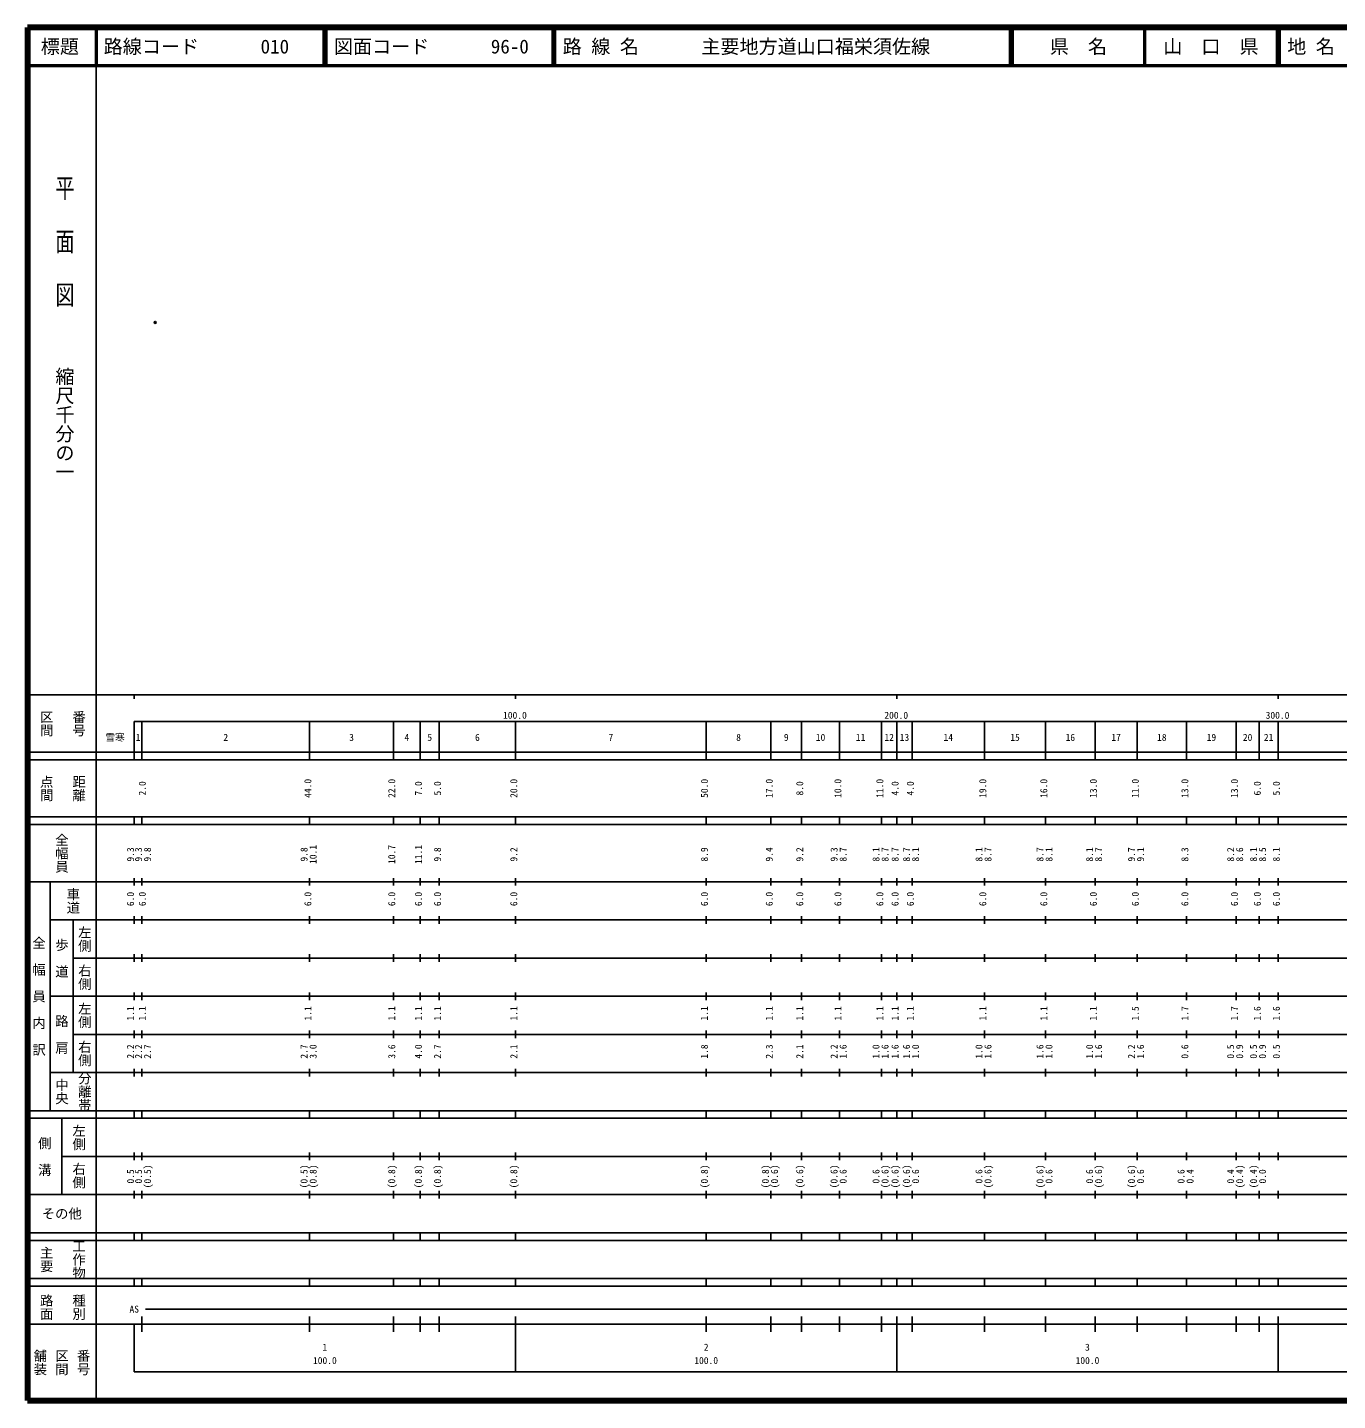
# Model space of a CAD drawing. Units: millimetres on the paper. Extents: x 40 to 680, y 20 to 380.
# Drawn here: x 40 to 383.6, y 20 to 380 of the extents above; entities that cross this region are included whole.
import ezdxf
from ezdxf.enums import TextEntityAlignment as Align

# ---------------------------------------------------------------- set-up
doc = ezdxf.new("R2010")
doc.units = ezdxf.units.MM
doc.header["$PDMODE"] = 32
doc.header["$PDSIZE"] = 0.5
doc.layers.add('M-OTRS', color=6, linetype='Continuous')
doc.layers.add('M-TTL-TXT', color=7, linetype='Continuous')
for name, color, linetype, lineweight in [('M-TTL', 2, 'Continuous', 140), ('M-TTL-BAND', 7, 'Continuous', 25), ('M-TTL-LINE', 7, 'Continuous', 50)]:
    doc.layers.add(name, color=color, linetype=linetype, lineweight=lineweight)
doc.styles.add('@ＭＳ ゴシック', font='')
doc.styles.add('ＭＳ ゴシック', font='')
doc.styles.get('@ＭＳ ゴシック').set_extended_font_data('@MS Gothic')
doc.styles.get('ＭＳ ゴシック').set_extended_font_data('MS Gothic')

msp = doc.modelspace()

# ---------------------------------------------------------------- linework, layer by layer
at = {"layer": 'M-OTRS'}
msp.add_point((73.519, 302.67), dxfattribs=at)
at = {"layer": 'M-TTL'}
for p, q in [((40, 380), (40, 20)), ((680, 380), (40, 380)), ((40, 20), (680, 20))]:
    msp.add_line(p, q, dxfattribs=at)
at = {"layer": 'M-TTL-BAND'}
for p, q in [((58, 370), (58, 20)), ((40, 205), (579, 205)), ((68, 205), (68, 204)), ((168, 205), (168, 204)), ((268, 205), (268, 204)), ((368, 205), (368, 204)), ((68, 198), (579, 198)), ((68, 198), (68, 188)), ((70, 188), (70, 198)), ((114, 188), (114, 198)), ((136, 188), (136, 198)), ((143, 188), (143, 198)), ((148, 188), (148, 198)), ((168, 188), (168, 198)), ((218, 188), (218, 198)), ((235, 188), (235, 198)), ((243, 188), (243, 198)), ((253, 188), (253, 198)), ((264, 188), (264, 198)), ((268, 188), (268, 198)), ((272, 188), (272, 198)), ((291, 188), (291, 198)), ((307, 188), (307, 198)), ((320, 188), (320, 198)), ((331, 188), (331, 198)), ((344, 188), (344, 198)), ((357, 188), (357, 198)), ((363, 188), (363, 198)), ((368, 188), (368, 198)), ((40, 190), (579, 190)), ((40, 188), (579, 188)), ((40, 173), (579, 173)), ((68, 171), (68, 173)), ((70, 171), (70, 173)), ((114, 171), (114, 173)), ((136, 171), (136, 173)), ((143, 171), (143, 173)), ((148, 171), (148, 173)), ((168, 171), (168, 173)), ((218, 171), (218, 173)), ((235, 171), (235, 173)), ((243, 171), (243, 173)), ((253, 171), (253, 173)), ((264, 171), (264, 173)), ((268, 171), (268, 173)), ((272, 171), (272, 173)), ((291, 171), (291, 173)), ((307, 171), (307, 173)), ((320, 171), (320, 173)), ((331, 171), (331, 173)), ((344, 171), (344, 173)), ((357, 171), (357, 173)), ((363, 171), (363, 173)), ((368, 171), (368, 173)), ((40, 171), (579, 171)), ((40, 156), (579, 156)), ((46, 96), (46, 156)), ((68, 155), (68, 157)), ((70, 155), (70, 157)), ((114, 155), (114, 157)), ((136, 155), (136, 157)), ((143, 155), (143, 157)), ((148, 155), (148, 157)), ((168, 155), (168, 157)), ((218, 155), (218, 157)), ((235, 155), (235, 157)), ((243, 155), (243, 157)), ((253, 155), (253, 157)), ((264, 155), (264, 157)), ((268, 155), (268, 157)), ((272, 155), (272, 157)), ((291, 155), (291, 157)), ((307, 155), (307, 157)), ((320, 155), (320, 157)), ((331, 155), (331, 157)), ((344, 155), (344, 157)), ((357, 155), (357, 157)), ((363, 155), (363, 157)), ((368, 155), (368, 157)), ((46, 146), (579, 146)), ((52, 146), (52, 106)), ((68, 145), (68, 147)), ((70, 145), (70, 147)), ((114, 145), (114, 147)), ((136, 145), (136, 147)), ((143, 145), (143, 147)), ((148, 145), (148, 147)), ((168, 145), (168, 147)), ((218, 145), (218, 147)), ((235, 145), (235, 147)), ((243, 145), (243, 147)), ((253, 145), (253, 147)), ((264, 145), (264, 147)), ((268, 145), (268, 147)), ((272, 145), (272, 147)), ((291, 145), (291, 147)), ((307, 145), (307, 147)), ((320, 145), (320, 147)), ((331, 145), (331, 147)), ((344, 145), (344, 147)), ((357, 145), (357, 147)), ((363, 145), (363, 147)), ((368, 145), (368, 147)), ((68, 135), (68, 137)), ((70, 135), (70, 137)), ((114, 135), (114, 137)), ((136, 135), (136, 137)), ((143, 135), (143, 137)), ((148, 135), (148, 137)), ((168, 135), (168, 137)), ((218, 135), (218, 137)), ((235, 135), (235, 137)), ((243, 135), (243, 137)), ((253, 135), (253, 137)), ((264, 135), (264, 137)), ((268, 135), (268, 137)), ((272, 135), (272, 137)), ((291, 135), (291, 137)), ((307, 135), (307, 137)), ((320, 135), (320, 137)), ((331, 135), (331, 137)), ((344, 135), (344, 137)), ((357, 135), (357, 137)), ((363, 135), (363, 137)), ((368, 135), (368, 137)), ((52, 136), (579, 136)), ((46, 126), (579, 126)), ((68, 125), (68, 127)), ((70, 125), (70, 127)), ((114, 125), (114, 127)), ((136, 125), (136, 127)), ((143, 125), (143, 127)), ((148, 125), (148, 127)), ((168, 125), (168, 127)), ((218, 125), (218, 127)), ((235, 125), (235, 127)), ((243, 125), (243, 127)), ((253, 125), (253, 127)), ((264, 125), (264, 127)), ((268, 125), (268, 127)), ((272, 125), (272, 127)), ((291, 125), (291, 127)), ((307, 125), (307, 127)), ((320, 125), (320, 127)), ((331, 125), (331, 127)), ((344, 125), (344, 127)), ((357, 125), (357, 127)), ((363, 125), (363, 127)), ((368, 125), (368, 127)), ((52, 116), (579, 116)), ((68, 115), (68, 117)), ((70, 115), (70, 117)), ((114, 115), (114, 117)), ((136, 115), (136, 117)), ((143, 115), (143, 117)), ((148, 115), (148, 117)), ((168, 115), (168, 117)), ((218, 115), (218, 117)), ((235, 115), (235, 117)), ((243, 115), (243, 117)), ((253, 115), (253, 117)), ((264, 115), (264, 117)), ((268, 115), (268, 117)), ((272, 115), (272, 117)), ((291, 115), (291, 117)), ((307, 115), (307, 117)), ((320, 115), (320, 117)), ((331, 115), (331, 117)), ((344, 115), (344, 117)), ((357, 115), (357, 117)), ((363, 115), (363, 117)), ((368, 115), (368, 117)), ((46, 106), (579, 106)), ((68, 105), (68, 107)), ((70, 105), (70, 107)), ((114, 105), (114, 107)), ((136, 105), (136, 107)), ((143, 105), (143, 107)), ((148, 105), (148, 107)), ((168, 105), (168, 107)), ((218, 105), (218, 107)), ((235, 105), (235, 107)), ((243, 105), (243, 107)), ((253, 105), (253, 107)), ((264, 105), (264, 107)), ((268, 105), (268, 107)), ((272, 105), (272, 107)), ((291, 105), (291, 107)), ((307, 105), (307, 107)), ((320, 105), (320, 107)), ((331, 105), (331, 107)), ((344, 105), (344, 107)), ((357, 105), (357, 107)), ((363, 105), (363, 107)), ((368, 105), (368, 107)), ((40, 96), (579, 96)), ((40, 94), (579, 94)), ((49, 94), (49, 74)), ((68, 94), (68, 96)), ((70, 94), (70, 96)), ((114, 94), (114, 96)), ((136, 94), (136, 96)), ((143, 94), (143, 96)), ((148, 94), (148, 96)), ((168, 94), (168, 96)), ((218, 94), (218, 96)), ((235, 94), (235, 96)), ((243, 94), (243, 96)), ((253, 94), (253, 96)), ((264, 94), (264, 96)), ((268, 94), (268, 96)), ((272, 94), (272, 96)), ((291, 94), (291, 96)), ((307, 94), (307, 96)), ((320, 94), (320, 96)), ((331, 94), (331, 96)), ((344, 94), (344, 96)), ((357, 94), (357, 96)), ((363, 94), (363, 96)), ((368, 94), (368, 96)), ((49, 84), (579, 84)), ((68, 83), (68, 85)), ((70, 83), (70, 85)), ((114, 83), (114, 85)), ((136, 83), (136, 85)), ((143, 83), (143, 85)), ((148, 83), (148, 85)), ((168, 83), (168, 85)), ((218, 83), (218, 85)), ((235, 83), (235, 85)), ((243, 83), (243, 85)), ((253, 83), (253, 85)), ((264, 83), (264, 85)), ((268, 83), (268, 85)), ((272, 83), (272, 85)), ((291, 83), (291, 85)), ((307, 83), (307, 85)), ((320, 83), (320, 85)), ((331, 83), (331, 85)), ((344, 83), (344, 85)), ((357, 83), (357, 85)), ((363, 83), (363, 85)), ((368, 83), (368, 85)), ((40, 74), (579, 74)), ((68, 73), (68, 75)), ((70, 73), (70, 75)), ((114, 73), (114, 75)), ((136, 73), (136, 75)), ((143, 73), (143, 75)), ((148, 73), (148, 75)), ((168, 73), (168, 75)), ((218, 73), (218, 75)), ((235, 73), (235, 75)), ((243, 73), (243, 75)), ((253, 73), (253, 75)), ((264, 73), (264, 75)), ((268, 73), (268, 75)), ((272, 73), (272, 75)), ((291, 73), (291, 75)), ((307, 73), (307, 75)), ((320, 73), (320, 75)), ((331, 73), (331, 75)), ((344, 73), (344, 75)), ((357, 73), (357, 75)), ((363, 73), (363, 75)), ((368, 73), (368, 75)), ((40, 64), (579, 64)), ((40, 62), (579, 62)), ((68, 62), (68, 64)), ((70, 62), (70, 64)), ((114, 62), (114, 64)), ((136, 62), (136, 64)), ((143, 62), (143, 64)), ((148, 62), (148, 64)), ((168, 62), (168, 64)), ((218, 62), (218, 64)), ((235, 62), (235, 64)), ((243, 62), (243, 64)), ((253, 62), (253, 64)), ((264, 62), (264, 64)), ((268, 62), (268, 64)), ((272, 62), (272, 64)), ((291, 62), (291, 64)), ((307, 62), (307, 64)), ((320, 62), (320, 64)), ((331, 62), (331, 64)), ((344, 62), (344, 64)), ((357, 62), (357, 64)), ((363, 62), (363, 64)), ((368, 62), (368, 64)), ((40, 52), (579, 52)), ((68, 50), (68, 52)), ((70, 50), (70, 52)), ((114, 50), (114, 52)), ((136, 50), (136, 52)), ((143, 50), (143, 52)), ((148, 50), (148, 52)), ((168, 50), (168, 52)), ((218, 50), (218, 52)), ((235, 50), (235, 52)), ((243, 50), (243, 52)), ((253, 50), (253, 52)), ((264, 50), (264, 52)), ((268, 50), (268, 52)), ((272, 50), (272, 52)), ((291, 50), (291, 52)), ((307, 50), (307, 52)), ((320, 50), (320, 52)), ((331, 50), (331, 52)), ((344, 50), (344, 52)), ((357, 50), (357, 52)), ((363, 50), (363, 52)), ((368, 50), (368, 52)), ((40, 50), (579, 50)), ((71, 44), (565, 44)), ((40, 40), (579, 40)), ((68, 40), (68, 27.5)), ((70, 38), (70, 42)), ((114, 38), (114, 42)), ((136, 38), (136, 42)), ((143, 38), (143, 42)), ((148, 38), (148, 42)), ((168, 27.5), (168, 42)), ((218, 38), (218, 42)), ((235, 38), (235, 42)), ((243, 38), (243, 42)), ((253, 38), (253, 42)), ((264, 38), (264, 42)), ((268, 27.5), (268, 42)), ((272, 38), (272, 42)), ((291, 38), (291, 42)), ((307, 38), (307, 42)), ((320, 38), (320, 42)), ((331, 38), (331, 42)), ((344, 38), (344, 42)), ((357, 38), (357, 42)), ((363, 38), (363, 42)), ((368, 27.5), (368, 42)), ((68, 27.5), (579, 27.5))]:
    msp.add_line(p, q, dxfattribs=at)
at = {"layer": 'M-TTL-LINE'}
for p, q in [((58, 380), (58, 370)), ((117.75, 380), (117.75, 370)), ((118.25, 380), (118.25, 370)), ((177.75, 380), (177.75, 370)), ((178.25, 380), (178.25, 370)), ((297.75, 380), (297.75, 370)), ((298.25, 380), (298.25, 370)), ((333, 380), (333, 370)), ((367.75, 380), (367.75, 370)), ((368.25, 380), (368.25, 370)), ((40, 370), (680, 370))]:
    msp.add_line(p, q, dxfattribs=at)

# ---------------------------------------------------------------- texts
at = {"layer": 'M-TTL-BAND', "style": '@ＭＳ ゴシック', "width": 1.4}
msp.add_text('平  面  図', height=3.666, rotation=270, dxfattribs=at).set_placement((49.777, 306.475), align=Align.MIDDLE_RIGHT)
at = {"layer": 'M-TTL-BAND', "style": '@ＭＳ ゴシック'}
msp.add_text('縮尺千分の一', height=3.666, rotation=270, dxfattribs=at).set_placement((49.777, 261.03), align=Align.MIDDLE_RIGHT)
for s, p in [('区間', (45, 197.5)), ('番号', (53.5, 197.5)), ('点間', (45, 180.5)), ('距離', (53.5, 180.5)), ('全幅員', (49, 163.5)), ('車道', (52, 151)), ('左側', (55, 141)), ('全\u3000幅\u3000員\u3000内\u3000訳', (43, 126)), ('歩\u3000道', (49, 136)), ('右側', (55, 131)), ('左側', (55, 121)), ('路\u3000肩', (49, 116)), ('右側', (55, 111)), ('分離帯', (55, 101)), ('中央', (49, 101)), ('左側', (53.5, 89)), ('側\u3000溝', (44.5, 84)), ('右側', (53.5, 79)), ('工作物', (53.5, 57)), ('主要', (45, 57)), ('路面', (45, 44.5)), ('種別', (53.5, 44.5)), ('舗装', (43.333, 30)), ('区間', (49, 30)), ('番号', (54.667, 30))]:
    msp.add_text(s, height=2.566, rotation=270, dxfattribs=at).set_placement(p, align=Align.MIDDLE_CENTER)
at = {"layer": 'M-TTL-BAND', "style": 'ＭＳ ゴシック'}
for s, p in [('100.0', (167.844, 198.195)), ('200.0', (267.844, 198.195)), ('300.0', (367.844, 198.195)), ('雪寒', (62.971, 192.405)), ('1', (69, 192.405)), ('2', (92, 192.405)), ('3', (125, 192.405)), ('4', (139.5, 192.405)), ('5', (145.5, 192.405)), ('6', (158, 192.405)), ('7', (193, 192.405)), ('8', (226.5, 192.405)), ('9', (239, 192.405)), ('10', (248, 192.405)), ('11', (258.5, 192.405)), ('12', (266, 192.405)), ('13', (270, 192.405)), ('14', (281.5, 192.405)), ('15', (299, 192.405)), ('16', (313.5, 192.405)), ('17', (325.5, 192.405)), ('18', (337.5, 192.405)), ('19', (350.5, 192.405)), ('20', (360, 192.405)), ('21', (365.5, 192.405)), ('AS', (68, 42.5)), ('1', (118, 32.523)), ('2', (218, 32.523)), ('3', (318, 32.523)), ('100.0', (118, 29.033)), ('100.0', (218, 29.033)), ('100.0', (318, 29.033))]:
    msp.add_text(s, height=1.833, dxfattribs=at).set_placement(p, align=Align.BOTTOM_CENTER)
for s, p in [('2.0', (71.58, 180.5)), ('44.0', (115, 180.5)), ('22.0', (137, 180.5)), ('7.0', (144, 180.5)), ('5.0', (149, 180.5)), ('20.0', (169, 180.5)), ('50.0', (219, 180.5)), ('17.0', (236, 180.5)), ('8.0', (244, 180.5)), ('10.0', (254, 180.5)), ('11.0', (265, 180.5)), ('4.0', (269, 180.5)), ('4.0', (273, 180.5)), ('19.0', (292, 180.5)), ('16.0', (308, 180.5)), ('13.0', (321, 180.5)), ('11.0', (332, 180.5)), ('13.0', (345, 180.5)), ('13.0', (358, 180.5)), ('6.0', (364, 180.5)), ('5.0', (369, 180.5)), ('9.3', (68.478, 163.174)), ('9.3', (70.58, 163.174)), ('9.8', (72.95, 163.174)), ('9.8', (114, 163.174)), ('10.1', (116.37, 163.174)), ('10.7', (137, 163.174)), ('11.1', (144, 163.174)), ('9.8', (149, 163.174)), ('9.2', (169, 163.174)), ('8.9', (219, 163.174)), ('9.4', (236, 163.174)), ('9.2', (244, 163.174)), ('9.3', (253, 163.174)), ('8.7', (255.37, 163.174)), ('8.1', (264, 163.174)), ('8.7', (266.37, 163.174)), ('8.7', (269, 163.174)), ('8.7', (272, 163.174)), ('8.1', (274.37, 163.174)), ('8.1', (291, 163.174)), ('8.7', (293.37, 163.174)), ('8.7', (307, 163.174)), ('8.1', (309.37, 163.174)), ('8.1', (320, 163.174)), ('8.7', (322.37, 163.174)), ('9.7', (331, 163.174)), ('9.1', (333.37, 163.174)), ('8.3', (345, 163.174)), ('8.2', (357, 163.174)), ('8.6', (359.37, 163.174)), ('8.1', (363, 163.174)), ('8.5', (365.37, 163.174)), ('8.1', (369, 163.174)), ('6.0', (68.478, 151.5)), ('6.0', (71.58, 151.5)), ('6.0', (115, 151.5)), ('6.0', (137, 151.5)), ('6.0', (144, 151.5)), ('6.0', (149, 151.5)), ('6.0', (169, 151.5)), ('6.0', (219, 151.5)), ('6.0', (236, 151.5)), ('6.0', (244, 151.5)), ('6.0', (254, 151.5)), ('6.0', (265, 151.5)), ('6.0', (269, 151.5)), ('6.0', (273, 151.5)), ('6.0', (292, 151.5)), ('6.0', (308, 151.5)), ('6.0', (321, 151.5)), ('6.0', (332, 151.5)), ('6.0', (345, 151.5)), ('6.0', (358, 151.5)), ('6.0', (364, 151.5)), ('6.0', (369, 151.5)), ('1.1', (68.478, 121.5)), ('1.1', (71.58, 121.5)), ('1.1', (115, 121.5)), ('1.1', (137, 121.5)), ('1.1', (144, 121.5)), ('1.1', (149, 121.5)), ('1.1', (169, 121.5)), ('1.1', (219, 121.5)), ('1.1', (236, 121.5)), ('1.1', (244, 121.5)), ('1.1', (254, 121.5)), ('1.1', (265, 121.5)), ('1.1', (269, 121.5)), ('1.1', (273, 121.5)), ('1.1', (292, 121.5)), ('1.1', (308, 121.5)), ('1.1', (321, 121.5)), ('1.5', (332, 121.5)), ('1.7', (345, 121.5)), ('1.7', (358, 121.5)), ('1.6', (364, 121.5)), ('1.6', (369, 121.5)), ('2.2', (68.478, 111.5)), ('2.2', (70.58, 111.5)), ('2.7', (72.95, 111.5)), ('2.7', (114, 111.5)), ('3.0', (116.37, 111.5)), ('3.6', (137, 111.5)), ('4.0', (144, 111.5)), ('2.7', (149, 111.5)), ('2.1', (169, 111.5)), ('1.8', (219, 111.5)), ('2.3', (236, 111.5)), ('2.1', (244, 111.5)), ('2.2', (253, 111.5)), ('1.6', (255.37, 111.5)), ('1.0', (264, 111.5)), ('1.6', (266.37, 111.5)), ('1.6', (269, 111.5)), ('1.6', (272, 111.5)), ('1.0', (274.37, 111.5)), ('1.0', (291, 111.5)), ('1.6', (293.37, 111.5)), ('1.6', (307, 111.5)), ('1.0', (309.37, 111.5)), ('1.0', (320, 111.5)), ('1.6', (322.37, 111.5)), ('2.2', (331, 111.5)), ('1.6', (333.37, 111.5)), ('0.6', (345, 111.5)), ('0.5', (357, 111.5)), ('0.9', (359.37, 111.5)), ('0.5', (363, 111.5)), ('0.9', (365.37, 111.5)), ('0.5', (369, 111.5)), ('0.5', (68.478, 78.764)), ('0.5', (70.58, 78.764)), ('(0.5)', (72.95, 78.764)), ('(0.5)', (114, 78.764)), ('(0.8)', (116.37, 78.764)), ('(0.8)', (137, 78.764)), ('(0.8)', (144, 78.764)), ('(0.8)', (149, 78.764)), ('(0.8)', (169, 78.764)), ('(0.8)', (219, 78.764)), ('(0.8)', (235, 78.764)), ('(0.6)', (237.37, 78.764)), ('(0.6)', (244, 78.764)), ('(0.6)', (253, 78.764)), ('0.6', (255.37, 78.764)), ('0.6', (264, 78.764)), ('(0.6)', (266.37, 78.764)), ('(0.6)', (269, 78.764)), ('(0.6)', (272, 78.764)), ('0.6', (274.37, 78.764)), ('0.6', (291, 78.764)), ('(0.6)', (293.37, 78.764)), ('(0.6)', (307, 78.764)), ('0.6', (309.37, 78.764)), ('0.6', (320, 78.764)), ('(0.6)', (322.37, 78.764)), ('(0.6)', (331, 78.764)), ('0.6', (333.37, 78.764)), ('0.6', (344, 78.764)), ('0.4', (346.37, 78.764)), ('0.4', (357, 78.764)), ('(0.4)', (359.37, 78.764)), ('(0.4)', (363, 78.764)), ('0.0', (365.37, 78.764))]:
    msp.add_text(s, height=1.833, rotation=90, dxfattribs=at).set_placement(p, align=Align.BOTTOM_CENTER)
msp.add_text('その他', height=2.566, dxfattribs=at).set_placement((49, 69), align=Align.MIDDLE_CENTER)
at = {"layer": 'M-TTL-TXT', "style": 'ＭＳ ゴシック'}
for s, p in [('標題', (48.5, 375)), ('県\u3000名', (315.625, 375)), ('山\u3000口\u3000県', (350.375, 375))]:
    msp.add_text(s, height=3.666, dxfattribs=at).set_placement(p, align=Align.MIDDLE_CENTER)
for s, p in [('路線コード', (60, 375)), ('010', (101.142, 375)), ('図面コード', (120.38, 375)), ('96-0', (161.521, 375)), ('路 線 名', (180.38, 375)), ('主要地方道山口福栄須佐線', (216.734, 375)), ('地 名', (370.38, 375))]:
    msp.add_text(s, height=3.666, dxfattribs=at).set_placement(p, align=Align.MIDDLE_LEFT)

doc.saveas('drawing.dxf')
